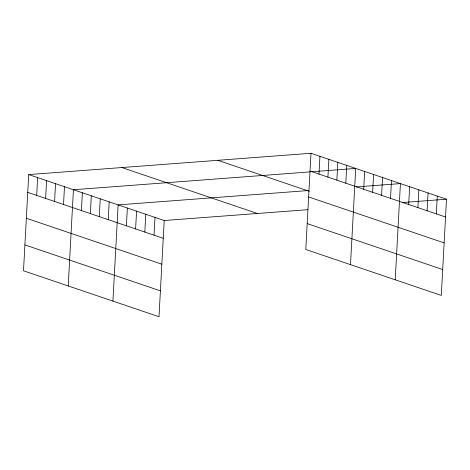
<?xml version="1.0" encoding="UTF-8"?>
<svg xmlns="http://www.w3.org/2000/svg" width="470" height="470" viewBox="0 0 470 470"><rect width="100%" height="100%" fill="white"/><g stroke="black" fill="none" stroke-linecap="round" stroke-linejoin="round"><path stroke-width="0.7" d="M28.711 174.582L23.5 270.791L159.001 316.727L164.212 220.518L28.711 174.582L310.999 153.273L446.5 199.209L441.289 295.418L305.788 249.482L310.999 153.273M36.689 195.403L37.653 177.613M45.631 198.434L46.595 180.645M54.579 201.466L55.542 183.676M63.521 204.497L64.484 186.708M68.215 285.948L73.426 189.739L310.188 171.873M81.404 210.56L82.367 192.77M90.352 213.591L91.315 195.802M99.293 216.623L100.257 198.834M108.235 219.655L109.199 201.865M112.929 301.106L118.14 204.897L308.673 190.52M126.395 225.812L127.358 208.022M135.607 228.931L136.57 211.148M144.819 232.057L145.782 214.267M154.037 235.182L155 217.393M318.977 174.094L319.941 156.304M327.919 177.125L328.882 159.342M336.861 180.157L337.824 162.373M345.808 183.188L346.772 165.405M350.503 264.645L355.714 168.436L311.587 171.767M363.692 189.257L364.655 171.468M372.634 192.289L373.597 174.499M381.581 195.32L382.545 177.531M390.523 198.352L391.487 180.562M395.217 279.803L400.428 183.594L356.301 186.925M408.683 204.503L409.646 186.719M417.895 207.628L418.858 189.839M427.107 210.754L428.07 192.964M436.325 213.879L437.288 196.09M164.212 220.518L307.885 209.673M402.373 202.541L446.5 199.209M310.036 171.062L445.537 216.999M217.845 160.305L309.248 191.296M308.631 196.942L444.132 242.878M307.186 223.603L442.693 269.539M121.865 167.549L257.366 213.486M27.748 192.371L163.249 238.308M26.344 218.245L161.85 264.181M24.904 244.911L160.405 290.848"/></g></svg>
